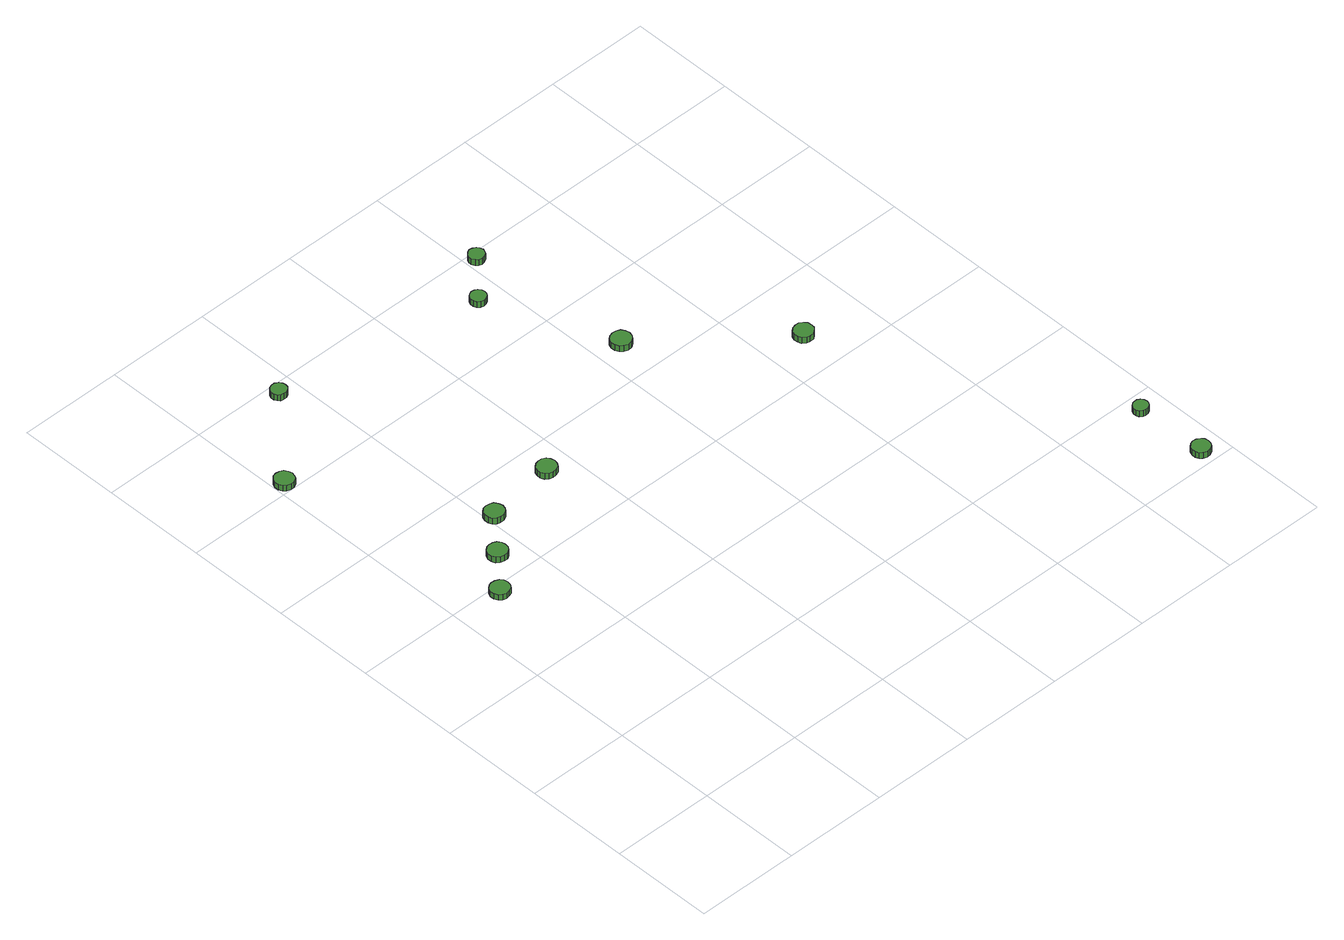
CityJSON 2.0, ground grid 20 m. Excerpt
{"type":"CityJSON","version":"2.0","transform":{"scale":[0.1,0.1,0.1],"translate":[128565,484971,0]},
"CityObjects":{
"tree1":{"type":"SolitaryVegetationObject","attributes":{"function":"something"},"geometry":[{"type":"MultiSurface","lod":"1","boundaries":[[[0,1,2,3,4,5,6,7,8,9,10,11,12,13,14]],[[15,16,17,18,19,20,21,22,23,24,25,26,27,28,29]],[[0,29,28,1]],[[1,28,27,2]],[[2,27,26,3]],[[3,26,25,4]],[[4,25,24,5]],[[5,24,23,6]],[[6,23,22,7]],[[7,22,21,8]],[[8,21,20,9]],[[9,20,19,10]],[[10,19,18,11]],[[11,18,17,12]],[[12,17,16,13]],[[13,16,15,14]],[[14,15,29,0]]]}]},
"tree2":{"type":"SolitaryVegetationObject","attributes":{"function":"something"},"geometry":[{"type":"MultiSurface","lod":"1","boundaries":[[[30,31,32,33,34,35,36,37,38,39,40,41,42,43,44]],[[45,46,47,48,49,50,51,52,53,54,55,56,57,58,59]],[[30,59,58,31]],[[31,58,57,32]],[[32,57,56,33]],[[33,56,55,34]],[[34,55,54,35]],[[35,54,53,36]],[[36,53,52,37]],[[37,52,51,38]],[[38,51,50,39]],[[39,50,49,40]],[[40,49,48,41]],[[41,48,47,42]],[[42,47,46,43]],[[43,46,45,44]],[[44,45,59,30]]]}]},
"tree3":{"type":"SolitaryVegetationObject","attributes":{"function":"something"},"geometry":[{"type":"MultiSurface","lod":"1","boundaries":[[[60,61,62,63,64,65,66,67,68,69,70,71,72,73,74]],[[75,76,77,78,79,80,81,82,83,84,85,86,87,88,89]],[[60,89,88,61]],[[61,88,87,62]],[[62,87,86,63]],[[63,86,85,64]],[[64,85,84,65]],[[65,84,83,66]],[[66,83,82,67]],[[67,82,81,68]],[[68,81,80,69]],[[69,80,79,70]],[[70,79,78,71]],[[71,78,77,72]],[[72,77,76,73]],[[73,76,75,74]],[[74,75,89,60]]]}]},
"tree4":{"type":"SolitaryVegetationObject","attributes":{"function":"something"},"geometry":[{"type":"MultiSurface","lod":"1","boundaries":[[[90,91,92,93,94,95,96,97,98,99,100,101,102,103,104]],[[105,106,107,108,109,110,111,112,113,114,115,116,117,118,119]],[[90,119,118,91]],[[91,118,117,92]],[[92,117,116,93]],[[93,116,115,94]],[[94,115,114,95]],[[95,114,113,96]],[[96,113,112,97]],[[97,112,111,98]],[[98,111,110,99]],[[99,110,109,100]],[[100,109,108,101]],[[101,108,107,102]],[[102,107,106,103]],[[103,106,105,104]],[[104,105,119,90]]]}]},
"tree5":{"type":"SolitaryVegetationObject","attributes":{"function":"something"},"geometry":[{"type":"MultiSurface","lod":"1","boundaries":[[[120,121,122,123,124,125,126,127,128,129,130,131,132,133,134]],[[135,136,137,138,139,140,141,142,143,144,145,146,147,148,149]],[[120,149,148,121]],[[121,148,147,122]],[[122,147,146,123]],[[123,146,145,124]],[[124,145,144,125]],[[125,144,143,126]],[[126,143,142,127]],[[127,142,141,128]],[[128,141,140,129]],[[129,140,139,130]],[[130,139,138,131]],[[131,138,137,132]],[[132,137,136,133]],[[133,136,135,134]],[[134,135,149,120]]]}]},
"tree6":{"type":"SolitaryVegetationObject","attributes":{"function":"something"},"geometry":[{"type":"MultiSurface","lod":"1","boundaries":[[[150,151,152,153,154,155,156,157,158,159,160,161,162,163,164]],[[165,166,167,168,169,170,171,172,173,174,175,176,177,178,179]],[[150,179,178,151]],[[151,178,177,152]],[[152,177,176,153]],[[153,176,175,154]],[[154,175,174,155]],[[155,174,173,156]],[[156,173,172,157]],[[157,172,171,158]],[[158,171,170,159]],[[159,170,169,160]],[[160,169,168,161]],[[161,168,167,162]],[[162,167,166,163]],[[163,166,165,164]],[[164,165,179,150]]]}]},
"tree7":{"type":"SolitaryVegetationObject","attributes":{"function":"something"},"geometry":[{"type":"MultiSurface","lod":"1","boundaries":[[[180,181,182,183,184,185,186,187,188,189,190,191,192,193,194]],[[195,196,197,198,199,200,201,202,203,204,205,206,207,208,209]],[[180,209,208,181]],[[181,208,207,182]],[[182,207,206,183]],[[183,206,205,184]],[[184,205,204,185]],[[185,204,203,186]],[[186,203,202,187]],[[187,202,201,188]],[[188,201,200,189]],[[189,200,199,190]],[[190,199,198,191]],[[191,198,197,192]],[[192,197,196,193]],[[193,196,195,194]],[[194,195,209,180]]]}]},
"tree8":{"type":"SolitaryVegetationObject","attributes":{"function":"something"},"geometry":[{"type":"MultiSurface","lod":"1","boundaries":[[[210,211,212,213,214,215,216,217,218,219,220,221,222,223,224]],[[225,226,227,228,229,230,231,232,233,234,235,236,237,238,239]],[[210,239,238,211]],[[211,238,237,212]],[[212,237,236,213]],[[213,236,235,214]],[[214,235,234,215]],[[215,234,233,216]],[[216,233,232,217]],[[217,232,231,218]],[[218,231,230,219]],[[219,230,229,220]],[[220,229,228,221]],[[221,228,227,222]],[[222,227,226,223]],[[223,226,225,224]],[[224,225,239,210]]]}]},
"tree9":{"type":"SolitaryVegetationObject","attributes":{"function":"something"},"geometry":[{"type":"MultiSurface","lod":"1","boundaries":[[[240,241,242,243,244,245,246,247,248,249,250,251,252,253,254]],[[255,256,257,258,259,260,261,262,263,264,265,266,267,268,269]],[[240,269,268,241]],[[241,268,267,242]],[[242,267,266,243]],[[243,266,265,244]],[[244,265,264,245]],[[245,264,263,246]],[[246,263,262,247]],[[247,262,261,248]],[[248,261,260,249]],[[249,260,259,250]],[[250,259,258,251]],[[251,258,257,252]],[[252,257,256,253]],[[253,256,255,254]],[[254,255,269,240]]]}]},
"tree10":{"type":"SolitaryVegetationObject","attributes":{"function":"something"},"geometry":[{"type":"MultiSurface","lod":"1","boundaries":[[[270,271,272,273,274,275,276,277,278,279,280,281,282,283,284]],[[285,286,287,288,289,290,291,292,293,294,295,296,297,298,299]],[[270,299,298,271]],[[271,298,297,272]],[[272,297,296,273]],[[273,296,295,274]],[[274,295,294,275]],[[275,294,293,276]],[[276,293,292,277]],[[277,292,291,278]],[[278,291,290,279]],[[279,290,289,280]],[[280,289,288,281]],[[281,288,287,282]],[[282,287,286,283]],[[283,286,285,284]],[[284,285,299,270]]]}]},
"tree11":{"type":"SolitaryVegetationObject","attributes":{"function":"something"},"geometry":[{"type":"MultiSurface","lod":"1","boundaries":[[[300,301,302,303,304,305,306,307,308,309,310,311,312,313,314]],[[315,316,317,318,319,320,321,322,323,324,325,326,327,328,329]],[[300,329,328,301]],[[301,328,327,302]],[[302,327,326,303]],[[303,326,325,304]],[[304,325,324,305]],[[305,324,323,306]],[[306,323,322,307]],[[307,322,321,308]],[[308,321,320,309]],[[309,320,319,310]],[[310,319,318,311]],[[311,318,317,312]],[[312,317,316,313]],[[313,316,315,314]],[[314,315,329,300]]]}]},
"tree12":{"type":"SolitaryVegetationObject","attributes":{"function":"something"},"geometry":[{"type":"MultiSurface","lod":"1","boundaries":[[[330,331,332,333,334,335,336,337,338,339,340,341,342,343,344]],[[345,346,347,348,349,350,351,352,353,354,355,356,357,358,359]],[[330,359,358,331]],[[331,358,357,332]],[[332,357,356,333]],[[333,356,355,334]],[[334,355,354,335]],[[335,354,353,336]],[[336,353,352,337]],[[337,352,351,338]],[[338,351,350,339]],[[339,350,349,340]],[[340,349,348,341]],[[341,348,347,342]],[[342,347,346,343]],[[343,346,345,344]],[[344,345,359,330]]]}]}
},
"vertices":[
[104,578,31],[103,586,31],[98,592,31],[91,595,31],[84,596,31],[77,594,31],[71,589,31],[68,582,31],[68,574,31],[71,567,31],[77,562,31],[84,560,31],[91,561,31],[98,564,31],[103,571,31],[103,571,19],[98,564,19],[91,561,19],[84,560,19],[77,562,19],[71,567,19],[68,574,19],[68,582,19],[71,589,19],[77,594,19],[84,596,19],[91,595,19],[98,592,19],[103,586,19],[104,578,19],
[37,1018,23],[35,1025,23],[31,1032,23],[24,1035,23],[17,1036,23],[9,1034,23],[4,1029,23],[1,1022,23],[1,1014,23],[4,1007,23],[9,1002,23],[17,1000,23],[24,1000,23],[31,1004,23],[35,1010,23],[35,1010,11],[31,1004,11],[24,1000,11],[17,1000,11],[9,1002,11],[4,1007,11],[1,1014,11],[1,1022,11],[4,1029,11],[9,1034,11],[17,1036,11],[24,1035,11],[31,1032,11],[35,1025,11],[37,1018,11],
[167,649,27],[166,656,27],[161,663,27],[155,666,27],[147,667,27],[140,665,27],[134,660,27],[131,653,27],[131,645,27],[134,638,27],[140,633,27],[147,631,27],[155,631,27],[161,635,27],[166,641,27],[166,641,14],[161,635,14],[155,631,14],[147,631,14],[140,633,14],[134,638,14],[131,645,14],[131,653,14],[134,660,14],[140,665,14],[147,667,14],[155,666,14],[161,663,14],[166,656,14],[167,649,14],
[230,721,25],[228,728,25],[224,735,25],[217,738,25],[209,739,25],[202,737,25],[196,732,25],[193,725,25],[193,717,25],[196,710,25],[202,705,25],[209,703,25],[217,703,25],[224,707,25],[228,713,25],[228,713,12],[224,707,12],[217,703,12],[209,703,12],[202,705,12],[196,710,12],[193,717,12],[193,725,12],[196,732,12],[202,737,12],[209,739,12],[217,738,12],[224,735,12],[228,728,12],[230,721,12],
[175,1177,24],[174,1183,24],[170,1188,24],[164,1192,24],[158,1192,24],[152,1190,24],[148,1186,24],[145,1180,24],[145,1174,24],[148,1169,24],[152,1164,24],[158,1163,24],[164,1163,24],[170,1166,24],[174,1171,24],[174,1171,11],[170,1166,11],[164,1163,11],[158,1163,11],[152,1164,11],[148,1169,11],[145,1174,11],[145,1180,11],[148,1186,11],[152,1190,11],[158,1192,11],[164,1192,11],[170,1188,11],[174,1183,11],[175,1177,11],
[367,739,24],[365,747,24],[361,753,24],[354,757,24],[346,757,24],[339,755,24],[333,750,24],[330,743,24],[330,735,24],[333,728,24],[339,723,24],[346,721,24],[354,722,24],[361,725,24],[365,732,24],[365,732,11],[361,725,11],[354,722,11],[346,721,11],[339,723,11],[333,728,11],[330,735,11],[330,743,11],[333,750,11],[339,755,11],[346,757,11],[354,757,11],[361,753,11],[365,747,11],[367,739,11],
[566,1111,23],[565,1117,23],[561,1122,23],[556,1125,23],[550,1126,23],[544,1124,23],[539,1120,23],[537,1114,23],[537,1108,23],[539,1102,23],[544,1098,23],[550,1096,23],[556,1097,23],[561,1100,23],[565,1105,23],[565,1105,10],[561,1100,10],[556,1097,10],[550,1096,10],[544,1098,10],[539,1102,10],[537,1108,10],[537,1114,10],[539,1120,10],[544,1124,10],[550,1126,10],[556,1125,10],[561,1122,10],[565,1117,10],[566,1111,10],
[668,874,24],[666,882,24],[662,889,24],[655,892,24],[647,893,24],[639,891,24],[633,886,24],[630,878,24],[630,870,24],[633,863,24],[639,858,24],[647,855,24],[655,856,24],[662,860,24],[666,867,24],[666,867,11],[662,860,11],[655,856,11],[647,855,11],[639,858,11],[633,863,11],[630,870,11],[630,878,11],[633,886,11],[639,891,11],[647,893,11],[655,892,11],[662,889,11],[666,882,11],[668,874,11],
[635,1186,22],[633,1192,22],[630,1197,22],[624,1200,22],[618,1201,22],[612,1199,22],[608,1195,22],[605,1189,22],[605,1183,22],[608,1177,22],[612,1173,22],[618,1171,22],[624,1172,22],[630,1175,22],[633,1180,22],[633,1180,9],[630,1175,9],[624,1172,9],[618,1171,9],[612,1173,9],[608,1177,9],[605,1183,9],[605,1189,9],[608,1195,9],[612,1199,9],[618,1201,9],[624,1200,9],[630,1197,9],[633,1192,9],[635,1186,9],
[892,676,29],[891,684,29],[886,690,29],[880,694,29],[872,694,29],[865,692,29],[859,687,29],[856,680,29],[856,672,29],[859,665,29],[865,660,29],[872,658,29],[880,659,29],[886,663,29],[891,669,29],[891,669,16],[886,663,16],[880,659,16],[872,658,16],[865,660,16],[859,665,16],[856,672,16],[856,680,16],[859,687,16],[865,692,16],[872,694,16],[880,694,16],[886,690,16],[891,684,16],[892,676,16],
[1166,22,32],[1165,29,32],[1161,34,32],[1154,38,32],[1147,39,32],[1140,37,32],[1135,32,32],[1132,25,32],[1132,18,32],[1135,11,32],[1140,7,32],[1147,4,32],[1154,5,32],[1161,9,32],[1165,15,32],[1165,15,19],[1161,9,19],[1154,5,19],[1147,4,19],[1140,7,19],[1135,11,19],[1132,18,19],[1132,25,19],[1135,32,19],[1140,37,19],[1147,39,19],[1154,38,19],[1161,34,19],[1165,29,19],[1166,22,19],
[1158,158,34],[1157,164,34],[1153,169,34],[1148,172,34],[1142,172,34],[1137,171,34],[1132,167,34],[1130,161,34],[1130,156,34],[1132,150,34],[1137,146,34],[1142,145,34],[1148,145,34],[1153,148,34],[1157,153,34],[1157,153,21],[1153,148,21],[1148,145,21],[1142,145,21],[1137,146,21],[1132,150,21],[1130,156,21],[1130,161,21],[1132,167,21],[1137,171,21],[1142,172,21],[1148,172,21],[1153,169,21],[1157,164,21],[1158,158,21]
]}
